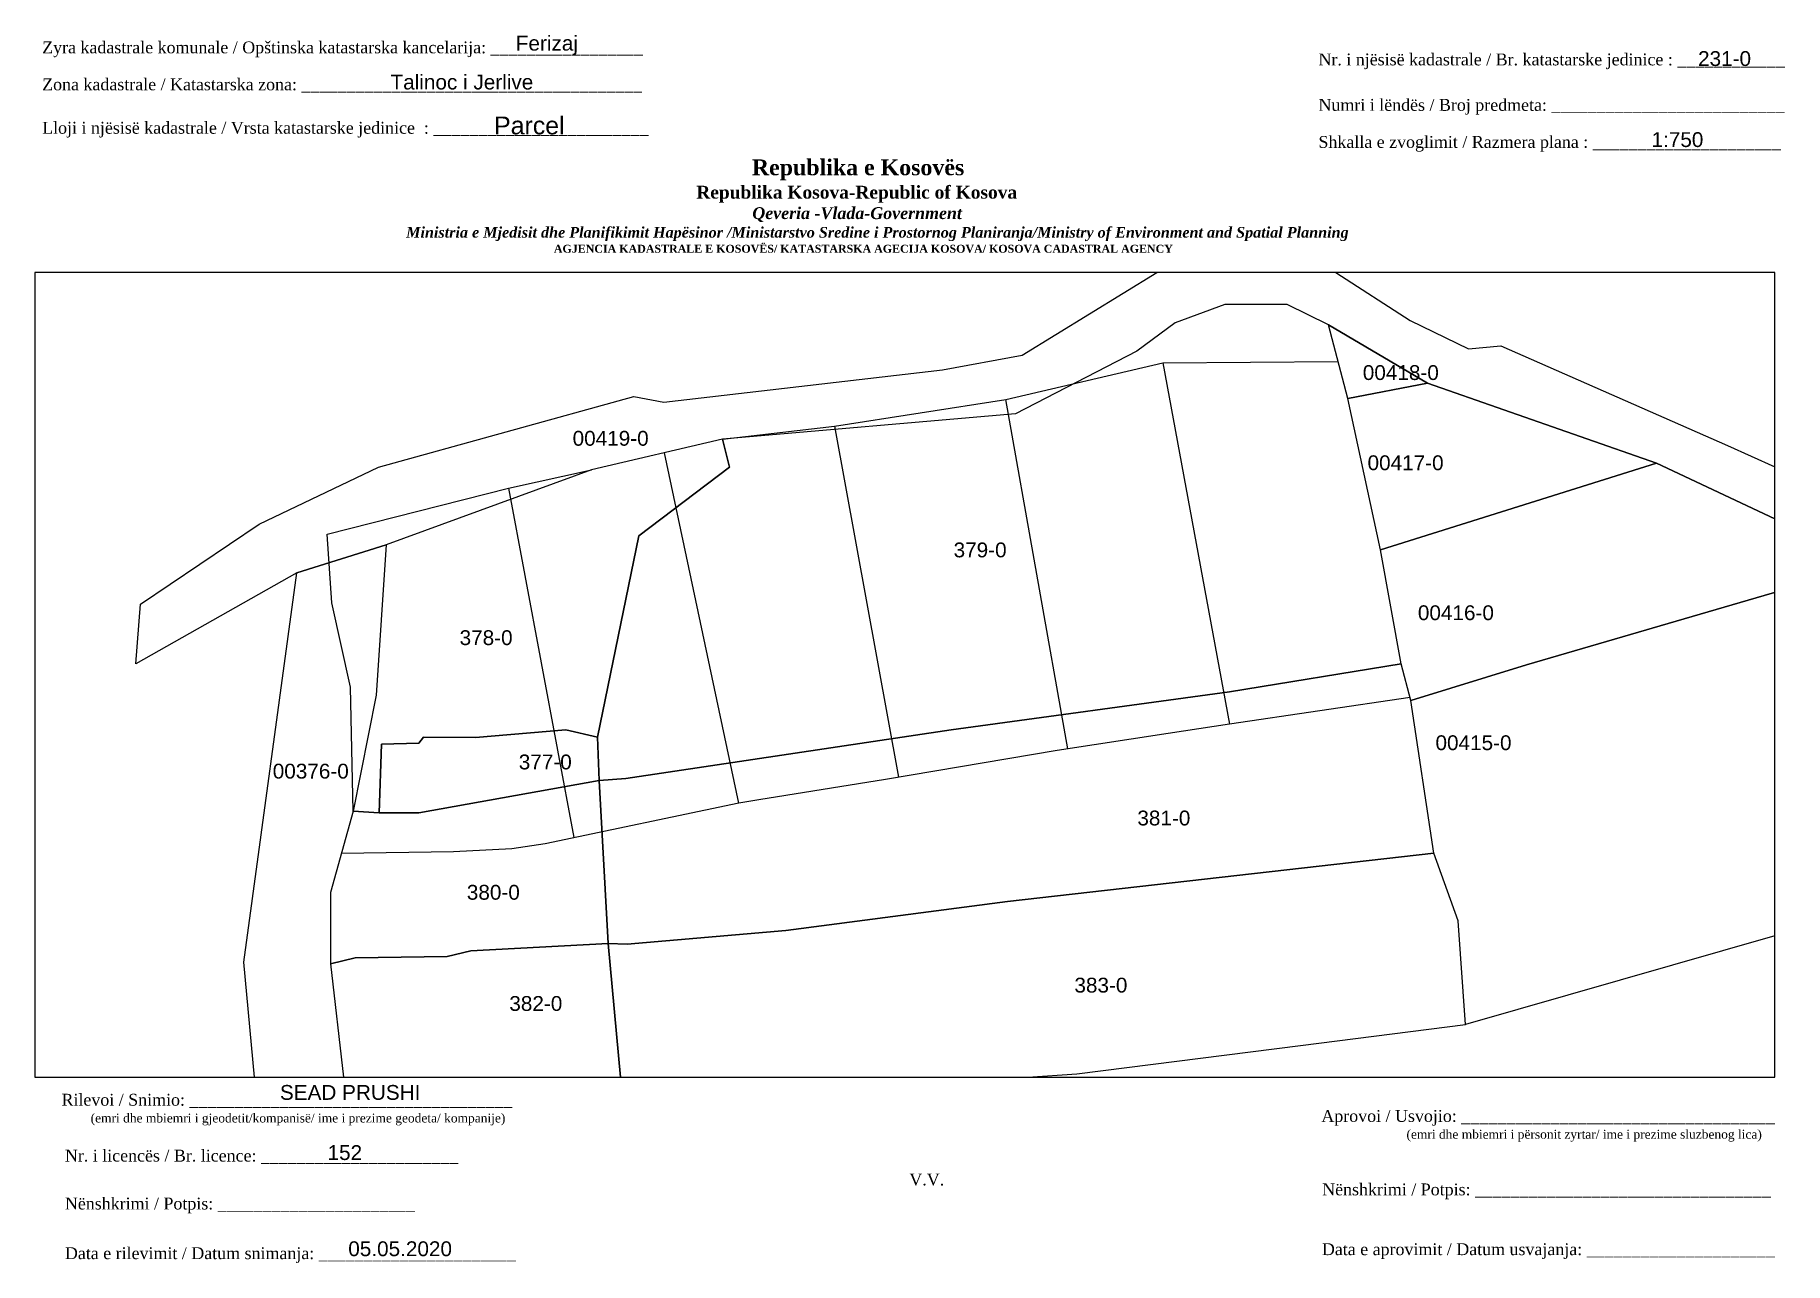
# Paper-space layout 'Manuali-land' of a CAD drawing. Header units: metres, sheet in millimetres. Extents: x 0 to 295, y 2 to 209.
# The model-space entities are those that its viewports show. They can reach past a viewport. Long polylines and large blocks are cut down to what shows.
import ezdxf
from ezdxf.enums import TextEntityAlignment as Align

# ---------------------------------------------------------------- set-up
doc = ezdxf.new("R2010")
doc.units = ezdxf.units.M
doc.layers.get('0').update_dxf_attribs({"lineweight": 0})
for name, color, linetype, lineweight in [('Korniza e jashtme', 7, 'Continuous', 0), ('Ndarjet', 1, 'Continuous', 0), ('Nr Parceles Baze', 7, 'Continuous', 0), ('Nr-Kojshi', 254, 'Continuous', 0), ('Parc-Baz', 7, 'Continuous', 0), ('Parc-Kojshi', 254, 'Continuous', 0), ('rregullimi-kufirit', 5, 'Continuous', 0)]:
    doc.layers.add(name, color=color, linetype=linetype, lineweight=lineweight)
doc.styles.get("Standard").update_dxf_attribs({"font": 'arial.ttf'})

# ---------------------------------------------------------------- blocks, each defined once
blk = doc.blocks.new('ACMAP_ANN_TEMPLATE_PIN-SUN')
blk.add_attdef('PIN', text='', height=2.5).set_placement((366708.21, 310584.18), align=Align.MIDDLE)

msp = doc.modelspace()

# ---------------------------------------------------------------- linework, layer by layer
at = {"layer": 'Ndarjet', "flags": 128}
for points in [[(7511191.12, 4700790.97), (7511202.37, 4700730.08)], [(7511080.87, 4700769.86), (7511091.88, 4700710.95)]]:
    msp.add_lwpolyline(points, dxfattribs=at)
for points, elevation in [([(7511175.12, 4700725.91), (7511164.66, 4700784.78)], 592.04), ([(7511135.83, 4700780.28), (7511146.61, 4700721.12)], 592.56), ([(7511119.68, 4700716.76), (7511107.15, 4700775.82)], 591.98), ([(7511232.83, 4700734.55), (7511202.37, 4700730.08), (7511192.04, 4700728.5), (7511173.33, 4700725.63), (7511144.42, 4700720.75), (7511123.03, 4700717.31), (7511119.68, 4700716.76), (7511087.05, 4700709.92), (7511081.44, 4700709.04), (7511071.58, 4700708.55), (7511052.72, 4700708.29)], 591.98)]:
    msp.add_lwpolyline(points, dxfattribs=dict(at, elevation=elevation))
at = {"layer": 'Parc-Baz', "linetype": 'Continuous'}
for points in [[(7511231.29, 4700740.25), (7511227.82, 4700759.43), (7511222.33, 4700784.97), (7511219.09, 4700797.39), (7511212.12, 4700800.8), (7511201.6, 4700800.81), (7511193.24, 4700797.71), (7511186.74, 4700792.91), (7511166.29, 4700782.38), (7511116.96, 4700778.12), (7511118.09, 4700773.39), (7511102.84, 4700761.83), (7511095.88, 4700727.86), (7511096.12, 4700720.56), (7511100.64, 4700720.93), (7511155.48, 4700729.12), (7511202.41, 4700735.53), (7511231.29, 4700740.25)], [(7511102.84, 4700761.83), (7511118.09, 4700773.39), (7511116.96, 4700778.12), (7511094.87, 4700772.94), (7511060.27, 4700760.31), (7511058.58, 4700734.93), (7511054.67, 4700715.39), (7511059.07, 4700715.13), (7511059.44, 4700726.69), (7511065.75, 4700726.89), (7511066.55, 4700727.87), (7511075.29, 4700727.84), (7511090.55, 4700729.11), (7511095.88, 4700727.86), (7511102.84, 4700761.83)], [(7511236.84, 4700708.33), (7511232.96, 4700734.04), (7511231.29, 4700740.25), (7511202.41, 4700735.53), (7511155.48, 4700729.12), (7511100.64, 4700720.93), (7511096.12, 4700720.56), (7511097.67, 4700693.12), (7511100.84, 4700692.96), (7511127.6, 4700695.28), (7511164.97, 4700700.17), (7511236.84, 4700708.33)], [(7511096.12, 4700720.56), (7511095.88, 4700727.86), (7511090.55, 4700729.11), (7511075.29, 4700727.84), (7511066.55, 4700727.87), (7511065.75, 4700726.89), (7511059.44, 4700726.69), (7511059.07, 4700715.13), (7511065.75, 4700715.12), (7511096.12, 4700720.56)], [(7511097.67, 4700693.12), (7511096.12, 4700720.56), (7511065.75, 4700715.12), (7511059.07, 4700715.13), (7511054.67, 4700715.39), (7511050.89, 4700701.67), (7511050.89, 4700689.69), (7511055, 4700690.67), (7511070.51, 4700690.92), (7511074.54, 4700691.89), (7511097.67, 4700693.12)]]:
    msp.add_lwpolyline(points, close=True, dxfattribs=at)
at = {"layer": 'Parc-Kojshi', "linetype": 'Continuous'}
for points in [[(7511310.54, 4700757.06), (7511274.37, 4700774.04), (7511235.74, 4700787.56), (7511219.09, 4700797.39), (7511212.12, 4700800.8), (7511201.6, 4700800.81), (7511193.24, 4700797.71), (7511186.74, 4700792.91), (7511166.29, 4700782.38), (7511116.96, 4700778.12), (7511094.87, 4700772.94), (7511060.27, 4700760.31), (7511045.17, 4700755.57), (7511018.03, 4700740.26), (7511018.84, 4700750.27), (7511038.85, 4700763.8), (7511058.98, 4700773.39), (7511102, 4700785.29), (7511107.04, 4700784.36), (7511154.04, 4700789.81), (7511167.42, 4700792.25), (7511190.55, 4700806.48), (7511199.84, 4700810.04)], [(7511214.76, 4700809.83), (7511218.29, 4700807.54), (7511218.29, 4700807.54), (7511232.81, 4700798.11), (7511242.67, 4700793.35), (7511248.09, 4700793.81), (7511286.3, 4700777.03), (7511322.18, 4700761.02)], [(7511041, 4700639.19), (7511036.24, 4700689.95), (7511045.17, 4700755.57), (7511045.17, 4700755.57), (7511060.27, 4700760.31), (7511058.58, 4700734.93), (7511054.67, 4700715.39), (7511050.89, 4700701.67), (7511050.89, 4700689.69), (7511054.19, 4700660.54)]]:
    msp.add_lwpolyline(points, dxfattribs=at)
for points in [[(7511235.74, 4700787.56), (7511222.33, 4700784.97), (7511219.09, 4700797.39), (7511235.74, 4700787.56)], [(7511274.37, 4700774.04), (7511227.82, 4700759.43), (7511222.33, 4700784.97), (7511235.74, 4700787.56), (7511274.37, 4700774.04)], [(7511310.54, 4700757.06), (7511293.83, 4700752.15), (7511252.42, 4700740.05), (7511232.96, 4700734.04), (7511231.29, 4700740.25), (7511227.82, 4700759.43), (7511274.37, 4700774.04), (7511310.54, 4700757.06)], [(7511399.64, 4700728.2), (7511337.44, 4700706.77), (7511242.18, 4700679.42), (7511240.91, 4700696.9), (7511236.84, 4700708.33), (7511232.96, 4700734.04), (7511252.42, 4700740.05), (7511293.83, 4700752.15), (7511310.54, 4700757.06), (7511317.67, 4700754.98), (7511333.76, 4700755.91), (7511380.99, 4700753.89), (7511389.43, 4700747.25), (7511394.07, 4700741.21), (7511399.64, 4700728.2)], [(7511242.18, 4700679.42), (7511240.91, 4700696.9), (7511236.84, 4700708.33), (7511164.97, 4700700.17), (7511127.6, 4700695.28), (7511100.84, 4700692.96), (7511097.67, 4700693.12), (7511100.2, 4700665.78), (7511176.66, 4700671.14), (7511214.36, 4700675.91), (7511242.18, 4700679.42)], [(7511100.2, 4700665.78), (7511097.67, 4700693.12), (7511074.54, 4700691.89), (7511070.51, 4700690.92), (7511055, 4700690.67), (7511050.89, 4700689.69), (7511054.19, 4700660.54), (7511074.17, 4700662.13), (7511086.71, 4700663.59), (7511093.91, 4700665.44), (7511100.2, 4700665.78)]]:
    msp.add_lwpolyline(points, close=True, dxfattribs=at)
at = {"layer": 'rregullimi-kufirit', "flags": 128}
msp.add_lwpolyline([(7511116.96, 4700778.12), (7511135.83, 4700780.28), (7511164.66, 4700784.78), (7511191.12, 4700790.97), (7511220.71, 4700791.19)], dxfattribs=at)
at = {"layer": 'rregullimi-kufirit', "elevation": 592.79, "flags": 128}
msp.add_lwpolyline([(7511054.66, 4700715.4), (7511054.25, 4700736.31), (7511051.07, 4700750.53), (7511050.29, 4700762.09), (7511080.87, 4700769.86), (7511094.87, 4700772.94)], dxfattribs=at)

# ---------------------------------------------------------------- block references
at = {"layer": 'Nr-Kojshi'}
for p, values in [((7144523.05, 4390205.15), {'PIN': '00418-0'}), ((7144389.87, 4390194.07), {'PIN': '00419-0'}), ((7144523.85, 4390189.95), {'PIN': '00417-0'}), ((7144532.33, 4390164.67), {'PIN': '00416-0'}), ((7144535.3, 4390142.76), {'PIN': '00415-0'}), ((7144339.33, 4390137.97), {'PIN': '00376-0'})]:
    msp.add_blockref('ACMAP_ANN_TEMPLATE_PIN-SUN', p, dxfattribs=at).add_auto_attribs(values)

# ---------------------------------------------------------------- texts
at = {"layer": 'Nr Parceles Baze'}
for s, p in [('379-0', (7511160.35, 4700759.44)), ('378-0', (7511077.09, 4700744.65)), ('377-0', (7511087.06, 4700723.7)), ('381-0', (7511191.32, 4700714.25)), ('380-0', (7511078.31, 4700701.73))]:
    msp.add_text(s, height=2.5, dxfattribs=at).set_placement(p, align=Align.MIDDLE_CENTER)
at = {"layer": 'Nr-Kojshi'}
for s, p in [('383-0', (7511180.71, 4700686.08)), ('382-0', (7511085.47, 4700682.99))]:
    msp.add_text(s, height=2.5, dxfattribs=at).set_placement(p, align=Align.MIDDLE_CENTER)

psp = doc.layouts.new('Manuali-land')

# ---------------------------------------------------------------- texts
for s, insert, char_height, width, attachment_point in [('{\\fTimes New Roman|b0|i0|c0|p18;Zyra kadastrale komunale / Opštinska katastarska kancelarija: _________________}', (1.15, 207.69), 2, 100.6873, 1), ('Ferizaj', (86.21, 207.02), 2.5, 9.9735, 5), ('{\\fTimes New Roman|b0|i0|c0|p18;Nr. i njësisë kadastrale / Br. katastarske jedinice : ____________}', (216.26, 205.66), 2, 79.9484, 1), ('231-0', (284.7, 204.79), 2.5, 9.6047, 5), ('{\\fTimes New Roman|b0|i0|c0|p18;Zona kadastrale / Katastarska zona: ______________________________________}', (1.15, 201.46), 2, 100.6873, 1), ('Talinoc i Jerlive', (71.89, 200.83), 2.5, 41.1507, 5), ('{\\fTimes New Roman|b0|i0|c0|p18;Numri i lëndës / Broj predmeta: __________________________}', (216.26, 198), 2, 79.9484, 1), ('{\\fArial|b0|i0|c0|p34;Parcel}', (83.26, 193.51), 3, 11.2939, 5), ('{\\fTimes New Roman|b0|i0|c0|p18;Lloji i njësisë kadastrale / Vrsta katastarske jedinice  : ________________________}', (1.15, 194.14), 2, 100.6873, 1), ('{\\fTimes New Roman|b0|i0|c0|p18;Shkalla e zvoglimit / Razmera plana : _____________________}', (216.26, 191.76), 2, 79.9484, 1), ('1:750', (276.76, 191.13), 2.5, 10.1784, 5), ('\\pi77.297;{\\fBook Antiqua|b1|i0|c0|p18;\\H1.333x;Republika e Kosovës\\fTimes New Roman|b1|i0|c0|p18;\\P\\pi67.927;\\fBook Antiqua|b1|i0|c0|p18;\\H0.8125x;Republika Kosova-Republic of Kosova\\fTimes New Roman|b1|i0|c0|p18;\\P\\pi77.378;\\fBook Antiqua|b1|i1|c0|p18;\\H0.9233x;Qeveria -Vlada-Government \\P\\pi13.032,l6,t23.033;\\fTimes New Roman|b1|i1|c0|p18;\\H0.9x;Ministria e Mjedisit dhe Planifikimit Hapësinor /Ministarstvo Sredine i Prostornog Planiranja/Ministry of Environment and Spatial Planning\\P\\pi43.931,l0,tz;\\fBook Antiqua|b1|i0|c0|p18;\\H0.7406x;AGJENCIA KADASTRALE E KOSOVËS/ KATASTARSKA AGECIJA KOSOVA/ KOSOVA CADASTRAL AGENCY}', (43.46, 187.81), 2, 191.8237, 1), ('{\\fTimes New Roman|b0|i0|c0|p18;Rilevoi / Snimio: ____________________________________\\P     \\H0.75x;(emri dhe mbiemri i gjeodetit/kompanisë/ ime i prezime geodeta/ kompanije)}', (42.38, 27.65), 2, 74.7958, 5), ('SEAD PRUSHI', (53.06, 30.53), 2.5, 27.1816, 5), ('{\\fTimes New Roman|b0|i0|c0|p18; Aprovoi / Usvojio: ___________________________________\\P                    \\H0.75x;(emri dhe mbiemri i përsonit zyrtar/ ime i prezime sluzbenog lica)}', (215.99, 27.58), 2, 83.344, 1), ('{\\fTimes New Roman|b0|i0|c0|p18;Nr. i licencës / Br. licence: ______________________\\P                                }', (4.98, 20.89), 2, 83.344, 1), ('152', (52.16, 20.39), 2.5, 5.3971, 5), ('{\\fTimes New Roman|b0|i0|c0|p18;V.V.                                 }', (150.24, 15.84), 2, 5.7076, 5), ('{\\fTimes New Roman|b0|i0|c0|p18; Nënshkrimi / Potpis: _________________________________}', (216.13, 15.2), 2, 83.344, 1), ('{\\fTimes New Roman|b0|i0|c0|p18;Nënshkrimi / Potpis: ______________________\\P                                 }', (4.98, 12.82), 2, 83.344, 1), ('{\\fTimes New Roman|b0|i0|c0|p18;Data e rilevimit / Datum snimanja: ______________________\\P                                 }', (4.98, 4.45), 2, 83.344, 1), ('05.05.2020', (61.48, 4.18), 2.5, 21.186, 5), ('{\\fTimes New Roman|b0|i0|c0|p18; Data e aprovimit / Datum usvajanja: _____________________}', (216.08, 5.12), 2, 83.344, 1)]:
    psp.add_mtext(s, dxfattribs=dict(insert=insert, char_height=char_height, width=width, attachment_point=attachment_point))

# ---------------------------------------------------------------- viewports
at = {"layer": 'Korniza e jashtme', "view_target_point": (370776.43, 310629.57)}
psp.add_viewport(center=(146.55, 100.94), size=(293.22, 135.6596), view_center_point=(7140371.24, 4390108.82), view_height=135.6596, dxfattribs=at)

doc.saveas('drawing.dxf')
